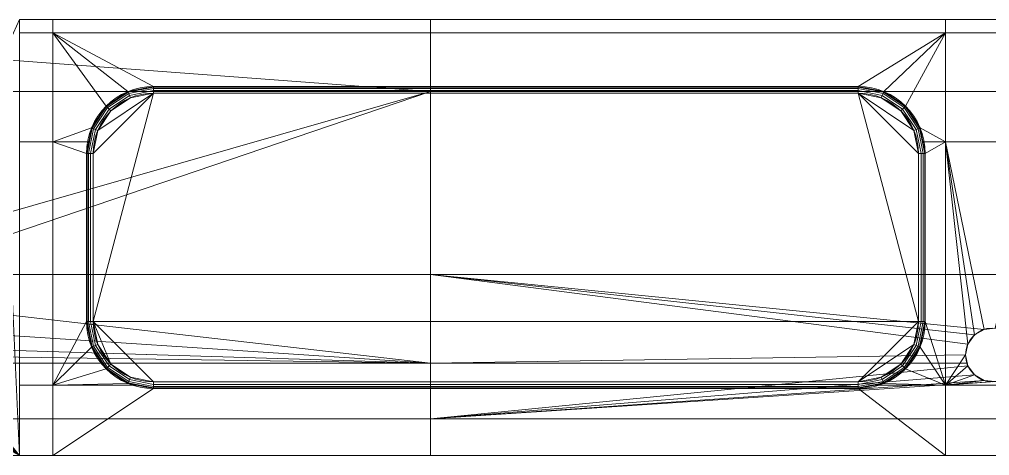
# Model space of a CAD drawing. Header units: millimetres. Extents: x 0 to 1550, y -55 to 90.
# Drawn here: x 140 to 284.6, y 0 to 65 of the extents above; entities that cross this region are included whole.
import ezdxf

# ---------------------------------------------------------------- set-up
doc = ezdxf.new("R2010")
doc.units = ezdxf.units.MM
doc.layers.add('1', color=7, linetype='Continuous', true_color=0xffffff)

# ---------------------------------------------------------------- blocks, each defined once
blk = doc.blocks.new('UG_SURFACE_001')
at = {"layer": '1', "color": 252, "linetype": 'Continuous', "lineweight": 18}
for points in [[(137.340084, 59.002589), (140.000001, 64.999998), (201.250002, 64.999998), (201.250002, 54.249998)], [(140.000001, 0, 20), (140.000001, 64.999998, 20), (137.340084, 59.002589, 20)], [(140.000001, 64.999998, 20), (140.000001, 64.999998), (137.340084, 59.002589), (137.340084, 59.002589, 20)], [(201.250002, 64.999998), (140.000001, 64.999998), (144.999996, 64.999998, 25), (277.999997, 64.999998, 25)], [(144.999996, 64.999998, 25), (140.000001, 64.999998), (140.000001, 64.999998, 20)], [(140.000001, 64.999998, 20), (140.000001, 64.999998, 25), (144.999996, 64.999998, 25)], [(140.000001, 64.999998, 20), (140.000001, 46.750002, 25), (140.000001, 63.000001, 25)], [(140.000001, 64.999998, 20), (140.000001, 0, 20), (140.000001, 10.5, 25), (140.000001, 46.750002, 25)], [(140.000001, 63.000001, 25), (140.000001, 64.999998, 25), (140.000001, 64.999998, 20)], [(140.000001, 64.999998, 25), (140.000001, 63.000001, 25), (144.999996, 63.000001, 25), (144.999996, 64.999998, 25)], [(144.999996, 64.999998, 25), (144.999996, 63.000001, 25), (277.999997, 63.000001, 25), (277.999997, 64.999998, 25)], [(358.249992, 64.999998), (358.249992, 54.249998), (201.250002, 54.249998), (201.250002, 64.999998)], [(358.249992, 64.999998), (201.250002, 64.999998), (277.999997, 64.999998, 25), (291.999996, 64.999998, 25)], [(277.999997, 64.999998, 25), (277.999997, 63.000001, 25), (291.999996, 63.000001, 25), (291.999996, 64.999998, 25)], [(144.999996, 63.000001, 25), (140.000001, 63.000001, 25), (140.000001, 46.750002, 25), (144.999996, 46.750002, 25)], [(144.999996, 63.000001, 25), (156.17317, 54.238796, 25), (159.999996, 55, 25)], [(159.999996, 55, 25), (264.999986, 55, 25), (277.999997, 63.000001, 25), (144.999996, 63.000001, 25)], [(144.999996, 63.000001, 25), (144.999996, 46.750002, 25), (150.761202, 48.826836, 25), (152.928934, 52.071068, 25)], [(152.928934, 52.071068, 25), (156.17317, 54.238796, 25), (144.999996, 63.000001, 25)], [(264.999986, 55, 25), (268.826842, 54.238796, 25), (277.999997, 63.000001, 25)], [(268.826842, 54.238796, 25), (272.071064, 52.071068, 25), (277.999997, 63.000001, 25)], [(277.999997, 46.750002, 25), (277.999997, 63.000001, 25), (272.071064, 52.071068, 25), (274.238795, 48.826836, 25)], [(291.999996, 63.000001, 25), (277.999997, 63.000001, 25), (277.999997, 46.750002, 25), (291.999996, 46.750002, 25)], [(137.340084, 59.002589, 20), (121.281475, 27.079117, 20), (121.281475, 22.920882, 20), (140.000001, 0, 20)], [(201.250002, 54.249998), (132.939368, 54.249998), (137.340084, 59.002589)], [(156.17317, 54.238796, 25), (156.17317, 54.238796, 11), (159.999996, 55, 11), (159.999996, 55, 25)], [(159.999996, 55, 11), (156.17317, 54.238796, 11), (156.202301, 54.16847, 10.617317), (159.999996, 54.923881, 10.617317)], [(159.999996, 55, 11), (264.999986, 55, 11), (264.999986, 55, 25), (159.999996, 55, 25)], [(159.999996, 54.923881, 10.617317), (264.999986, 54.923881, 10.617317), (264.999986, 55, 11), (159.999996, 55, 11)], [(264.999986, 55, 25), (264.999986, 55, 11), (268.826842, 54.238796, 11), (268.826842, 54.238796, 25)], [(268.826842, 54.238796, 11), (264.999986, 55, 11), (264.999986, 54.923881, 10.617317), (268.797696, 54.16847, 10.617317)], [(132.882535, 54.188613), (201.250002, 54.249998), (119.590171, 30.877853)], [(121.281475, 27.079117), (119.590171, 30.877853), (201.250002, 54.249998)], [(201.250002, 54.249998), (201.250002, 27.000001), (121.281475, 27.000001), (121.281475, 27.079117)], [(132.882535, 54.188613), (132.939368, 54.249998), (201.250002, 54.249998)], [(151.685089, 48.444152, 10), (150.999993, 45.000002, 10), (159.999996, 54.000001, 10)], [(150.999993, 20, 10), (273.999989, 20, 10), (264.999986, 54.000001, 10), (159.999996, 54.000001, 10)], [(150.999993, 45.000002, 10), (150.999993, 20, 10), (159.999996, 54.000001, 10)], [(159.999996, 54.000001, 10), (156.555846, 53.314917, 10), (153.636038, 51.36396, 10), (151.685089, 48.444152, 10)], [(152.928934, 52.071068, 25), (152.928934, 52.071068, 11), (156.17317, 54.238796, 11), (156.17317, 54.238796, 25)], [(156.17317, 54.238796, 11), (152.928934, 52.071068, 11), (152.982756, 52.017242, 10.617317), (156.202301, 54.16847, 10.617317)], [(156.202301, 54.16847, 10.617317), (152.982756, 52.017242, 10.617317), (153.136045, 51.863961, 10.292893), (156.285256, 53.968199, 10.292893)], [(156.285256, 53.968199, 10.292893), (153.136045, 51.863961, 10.292893), (153.365448, 51.634558, 10.07612), (156.409398, 53.668469, 10.07612)], [(156.409398, 53.668469, 10.07612), (153.365448, 51.634558, 10.07612), (153.636038, 51.36396, 10), (156.555846, 53.314917, 10)], [(159.999996, 54.923881, 10.617317), (156.202301, 54.16847, 10.617317), (156.285256, 53.968199, 10.292893), (159.999996, 54.707106, 10.292893)], [(159.999996, 54.707106, 10.292893), (156.285256, 53.968199, 10.292893), (156.409398, 53.668469, 10.07612), (159.999996, 54.382682, 10.07612)], [(159.999996, 54.382682, 10.07612), (156.409398, 53.668469, 10.07612), (156.555846, 53.314917, 10), (159.999996, 54.000001, 10)], [(159.999996, 54.707106, 10.292893), (264.999986, 54.707106, 10.292893), (264.999986, 54.923881, 10.617317), (159.999996, 54.923881, 10.617317)], [(159.999996, 54.382682, 10.07612), (264.999986, 54.382682, 10.07612), (264.999986, 54.707106, 10.292893), (159.999996, 54.707106, 10.292893)], [(159.999996, 54.000001, 10), (264.999986, 54.000001, 10), (264.999986, 54.382682, 10.07612), (159.999996, 54.382682, 10.07612)], [(201.250002, 54.249998), (358.249992, 54.249998), (358.249992, 27.000001), (201.250002, 27.000001)], [(268.797696, 54.16847, 10.617317), (264.999986, 54.923881, 10.617317), (264.999986, 54.707106, 10.292893), (268.714756, 53.968199, 10.292893)], [(268.714756, 53.968199, 10.292893), (264.999986, 54.707106, 10.292893), (264.999986, 54.382682, 10.07612), (268.590599, 53.668469, 10.07612)], [(268.590599, 53.668469, 10.07612), (264.999986, 54.382682, 10.07612), (264.999986, 54.000001, 10), (268.444151, 53.314917, 10)], [(264.999986, 54.000001, 10), (273.999989, 45.000002, 10), (273.314923, 48.444152, 10)], [(264.999986, 54.000001, 10), (273.999989, 20, 10), (273.999989, 45.000002, 10)], [(273.314923, 48.444152, 10), (271.363974, 51.36396, 10), (268.444151, 53.314917, 10), (264.999986, 54.000001, 10)], [(271.634549, 51.634558, 10.07612), (268.590599, 53.668469, 10.07612), (268.444151, 53.314917, 10), (271.363974, 51.36396, 10)], [(271.863967, 51.863961, 10.292893), (268.714756, 53.968199, 10.292893), (268.590599, 53.668469, 10.07612), (271.634549, 51.634558, 10.07612)], [(272.017241, 52.017242, 10.617317), (268.797696, 54.16847, 10.617317), (268.714756, 53.968199, 10.292893), (271.863967, 51.863961, 10.292893)], [(272.071064, 52.071068, 11), (268.826842, 54.238796, 11), (268.797696, 54.16847, 10.617317), (272.017241, 52.017242, 10.617317)], [(268.826842, 54.238796, 25), (268.826842, 54.238796, 11), (272.071064, 52.071068, 11), (272.071064, 52.071068, 25)], [(150.761202, 48.826836, 25), (150.761202, 48.826836, 11), (152.928934, 52.071068, 11), (152.928934, 52.071068, 25)], [(152.928934, 52.071068, 11), (150.761202, 48.826836, 11), (150.831535, 48.797704, 10.617317), (152.982756, 52.017242, 10.617317)], [(274.238795, 48.826836, 11), (272.071064, 52.071068, 11), (272.017241, 52.017242, 10.617317), (274.168462, 48.797704, 10.617317)], [(272.071064, 52.071068, 25), (272.071064, 52.071068, 11), (274.238795, 48.826836, 11), (274.238795, 48.826836, 25)], [(152.982756, 52.017242, 10.617317), (150.831535, 48.797704, 10.617317), (151.031807, 48.71475, 10.292893), (153.136045, 51.863961, 10.292893)], [(153.136045, 51.863961, 10.292893), (151.031807, 48.71475, 10.292893), (151.331529, 48.590597, 10.07612), (153.365448, 51.634558, 10.07612)], [(153.365448, 51.634558, 10.07612), (151.331529, 48.590597, 10.07612), (151.685089, 48.444152, 10), (153.636038, 51.36396, 10)], [(273.668468, 48.590597, 10.07612), (271.634549, 51.634558, 10.07612), (271.363974, 51.36396, 10), (273.314923, 48.444152, 10)], [(273.96819, 48.71475, 10.292893), (271.863967, 51.863961, 10.292893), (271.634549, 51.634558, 10.07612), (273.668468, 48.590597, 10.07612)], [(274.168462, 48.797704, 10.617317), (272.017241, 52.017242, 10.617317), (271.863967, 51.863961, 10.292893), (273.96819, 48.71475, 10.292893)], [(144.999996, 46.750002, 25), (150.348097, 46.750002, 25), (150.761202, 48.826836, 25)], [(150.000006, 45.000002, 11), (150.761202, 48.826836, 11), (150.761202, 48.826836, 25), (150.348097, 46.750002, 25)], [(150.761202, 48.826836, 11), (150.000006, 45.000002, 11), (150.076121, 45.000002, 10.617317), (150.831535, 48.797704, 10.617317)], [(150.831535, 48.797704, 10.617317), (150.076121, 45.000002, 10.617317), (150.292888, 45.000002, 10.292893), (151.031807, 48.71475, 10.292893)], [(151.031807, 48.71475, 10.292893), (150.292888, 45.000002, 10.292893), (150.617316, 45.000002, 10.07612), (151.331529, 48.590597, 10.07612)], [(151.331529, 48.590597, 10.07612), (150.617316, 45.000002, 10.07612), (150.999993, 45.000002, 10), (151.685089, 48.444152, 10)], [(274.382681, 45.000002, 10.07612), (273.668468, 48.590597, 10.07612), (273.314923, 48.444152, 10), (273.999989, 45.000002, 10)], [(274.707109, 45.000002, 10.292893), (273.96819, 48.71475, 10.292893), (273.668468, 48.590597, 10.07612), (274.382681, 45.000002, 10.07612)], [(274.923891, 45.000002, 10.617317), (274.168462, 48.797704, 10.617317), (273.96819, 48.71475, 10.292893), (274.707109, 45.000002, 10.292893)], [(275.000006, 45.000002, 11), (274.238795, 48.826836, 11), (274.168462, 48.797704, 10.617317), (274.923891, 45.000002, 10.617317)], [(274.238795, 48.826836, 25), (274.651915, 46.750002, 25), (277.999997, 46.750002, 25)], [(274.651915, 46.750002, 25), (274.238795, 48.826836, 25), (274.238795, 48.826836, 11), (275.000006, 45.000002, 11)], [(144.999996, 46.750002, 25), (140.000001, 46.750002, 25), (140.000001, 10.5, 25), (144.999996, 10.5, 25)], [(150.000006, 20, 25), (150.000006, 45.000002, 25), (144.999996, 46.750002, 25), (144.999996, 10.5, 25)], [(150.000006, 45.000002, 25), (150.348097, 46.750002, 25), (144.999996, 46.750002, 25)], [(150.348097, 46.750002, 25), (150.000006, 45.000002, 25), (150.000006, 45.000002, 11)], [(277.999997, 46.750002, 25), (274.651915, 46.750002, 25), (275.000006, 45.000002, 25)], [(275.000006, 45.000002, 11), (275.000006, 45.000002, 25), (274.651915, 46.750002, 25)], [(275.000006, 45.000002, 25), (275.000006, 20, 25), (277.999997, 10.5, 25), (277.999997, 46.750002, 25)], [(277.999997, 46.750002, 25), (281.345814, 16.626947, 25), (282.32348, 17.972579, 25)], [(282.32348, 17.972579, 25), (283.763945, 18.804226, 25), (277.999997, 46.750002, 25)], [(283.763945, 18.804226, 25), (285.418123, 18.978087, 25), (291.999996, 46.750002, 25), (277.999997, 46.750002, 25)], [(280.999988, 15, 25), (281.345814, 16.626947, 25), (277.999997, 46.750002, 25), (277.999997, 10.5, 25)], [(150.000006, 20, 11), (150.000006, 45.000002, 11), (150.000006, 45.000002, 25), (150.000006, 20, 25)], [(150.000006, 45.000002, 11), (150.000006, 20, 11), (150.076121, 20, 10.617317), (150.076121, 45.000002, 10.617317)], [(150.076121, 45.000002, 10.617317), (150.076121, 20, 10.617317), (150.292888, 20, 10.292893), (150.292888, 45.000002, 10.292893)], [(150.292888, 45.000002, 10.292893), (150.292888, 20, 10.292893), (150.617316, 20, 10.07612), (150.617316, 45.000002, 10.07612)], [(150.617316, 45.000002, 10.07612), (150.617316, 20, 10.07612), (150.999993, 20, 10), (150.999993, 45.000002, 10)], [(273.999989, 45.000002, 10), (273.999989, 20, 10), (274.382681, 20, 10.07612), (274.382681, 45.000002, 10.07612)], [(274.382681, 45.000002, 10.07612), (274.382681, 20, 10.07612), (274.707109, 20, 10.292893), (274.707109, 45.000002, 10.292893)], [(274.707109, 45.000002, 10.292893), (274.707109, 20, 10.292893), (274.923891, 20, 10.617317), (274.923891, 45.000002, 10.617317)], [(274.923891, 45.000002, 10.617317), (274.923891, 20, 10.617317), (275.000006, 20, 11), (275.000006, 45.000002, 11)], [(275.000006, 45.000002, 11), (275.000006, 20, 11), (275.000006, 20, 25), (275.000006, 45.000002, 25)], [(121.281475, 22.920882), (121.281475, 27.000001), (201.250002, 27.000001), (201.250002, 13.75)], [(201.250002, 27.000001), (283.763945, 18.804226), (282.32348, 17.972579)], [(201.250002, 27.000001), (358.249992, 27.000001), (285.418123, 18.978087), (283.763945, 18.804226)], [(201.250002, 13.75), (201.250002, 27.000001), (281.345814, 16.626947), (280.999988, 15)], [(282.32348, 17.972579), (281.345814, 16.626947), (201.250002, 27.000001)], [(119.590171, 19.122148), (121.281475, 22.920882), (201.250002, 13.75)], [(121.281475, 22.920882, 20), (119.590171, 19.122148, 20), (140.000001, 0, 20)], [(201.250002, 13.75), (116.499998, 16.339745), (119.590171, 19.122148)], [(140.000001, 0, 20), (119.590171, 19.122148, 20), (116.499998, 16.339745, 20)], [(144.999996, 10.5, 25), (150.761202, 16.173165, 25), (150.000006, 20, 25)], [(150.761202, 16.173165, 25), (150.761202, 16.173165, 11), (150.000006, 20, 11), (150.000006, 20, 25)], [(150.000006, 20, 11), (150.761202, 16.173165, 11), (150.831535, 16.202295, 10.617317), (150.076121, 20, 10.617317)], [(150.076121, 20, 10.617317), (150.831535, 16.202295, 10.617317), (151.031807, 16.285252, 10.292893), (150.292888, 20, 10.292893)], [(150.292888, 20, 10.292893), (151.031807, 16.285252, 10.292893), (151.331529, 16.409403, 10.07612), (150.617316, 20, 10.07612)], [(150.617316, 20, 10.07612), (151.331529, 16.409403, 10.07612), (151.685089, 16.555849, 10), (150.999993, 20, 10)], [(273.999989, 20, 10), (150.999993, 20, 10), (159.999996, 11, 10), (264.999986, 11, 10)], [(150.999993, 20, 10), (151.685089, 16.555849, 10), (153.636038, 13.636039, 10)], [(153.636038, 13.636039, 10), (156.555846, 11.685085, 10), (159.999996, 11, 10), (150.999993, 20, 10)], [(273.314923, 16.555849, 10), (273.999989, 20, 10), (264.999986, 11, 10)], [(273.668468, 16.409403, 10.07612), (274.382681, 20, 10.07612), (273.999989, 20, 10), (273.314923, 16.555849, 10)], [(273.96819, 16.285252, 10.292893), (274.707109, 20, 10.292893), (274.382681, 20, 10.07612), (273.668468, 16.409403, 10.07612)], [(274.168462, 16.202295, 10.617317), (274.923891, 20, 10.617317), (274.707109, 20, 10.292893), (273.96819, 16.285252, 10.292893)], [(274.238795, 16.173165, 11), (275.000006, 20, 11), (274.923891, 20, 10.617317), (274.168462, 16.202295, 10.617317)], [(275.000006, 20, 25), (274.238795, 16.173165, 25), (277.999997, 10.5, 25)], [(275.000006, 20, 25), (275.000006, 20, 11), (274.238795, 16.173165, 11), (274.238795, 16.173165, 25)], [(283.763945, 18.804226), (283.763945, 18.804226, 25), (282.32348, 17.972579, 25), (282.32348, 17.972579)], [(285.418123, 18.978087), (285.418123, 18.978087, 25), (283.763945, 18.804226, 25), (283.763945, 18.804226)], [(282.32348, 17.972579), (282.32348, 17.972579, 25), (281.345814, 16.626947, 25), (281.345814, 16.626947)], [(112.545282, 15.054781), (116.499998, 16.339745), (201.250002, 13.75)], [(116.499998, 16.339745, 20), (112.545282, 15.054781, 20), (140.000001, 0, 20)], [(152.928934, 12.928932, 25), (150.761202, 16.173165, 25), (144.999996, 10.5, 25)], [(150.761202, 16.173165, 11), (152.928934, 12.928932, 11), (152.982756, 12.982758, 10.617317), (150.831535, 16.202295, 10.617317)], [(152.928934, 12.928932, 25), (152.928934, 12.928932, 11), (150.761202, 16.173165, 11), (150.761202, 16.173165, 25)], [(150.831535, 16.202295, 10.617317), (152.982756, 12.982758, 10.617317), (153.136045, 13.136039, 10.292893), (151.031807, 16.285252, 10.292893)], [(151.031807, 16.285252, 10.292893), (153.136045, 13.136039, 10.292893), (153.365448, 13.365441, 10.07612), (151.331529, 16.409403, 10.07612)], [(151.331529, 16.409403, 10.07612), (153.365448, 13.365441, 10.07612), (153.636038, 13.636039, 10), (151.685089, 16.555849, 10)], [(264.999986, 11, 10), (268.444151, 11.685085, 10), (271.363974, 13.636039, 10), (273.314923, 16.555849, 10)], [(271.634549, 13.365441, 10.07612), (273.668468, 16.409403, 10.07612), (273.314923, 16.555849, 10), (271.363974, 13.636039, 10)], [(271.863967, 13.136039, 10.292893), (273.96819, 16.285252, 10.292893), (273.668468, 16.409403, 10.07612), (271.634549, 13.365441, 10.07612)], [(272.017241, 12.982758, 10.617317), (274.168462, 16.202295, 10.617317), (273.96819, 16.285252, 10.292893), (271.863967, 13.136039, 10.292893)], [(272.071064, 12.928932, 11), (274.238795, 16.173165, 11), (274.168462, 16.202295, 10.617317), (272.017241, 12.982758, 10.617317)], [(274.238795, 16.173165, 25), (272.071064, 12.928932, 25), (277.999997, 10.5, 25)], [(274.238795, 16.173165, 25), (274.238795, 16.173165, 11), (272.071064, 12.928932, 11), (272.071064, 12.928932, 25)], [(281.345814, 16.626947), (281.345814, 16.626947, 25), (280.999988, 15, 25), (280.999988, 15)], [(0, 0, 20), (140.000001, 0, 20), (112.545282, 15.054781, 20), (108.409829, 15.489435, 20)], [(112.545282, 15.054781), (201.250002, 13.75), (68.999998, 13.75)], [(280.999988, 15), (281.265706, 13.75), (201.250002, 13.75)], [(277.999997, 10.5, 25), (281.345814, 13.373054, 25), (280.999988, 15, 25)], [(281.265706, 13.75), (280.999988, 15), (280.999988, 15, 25), (281.345814, 13.373054, 25)], [(68.999998, 13.75), (201.250002, 13.75), (201.250002, 5.5), (68.999998, 5.5)], [(152.982756, 12.982758, 10.617317), (156.202301, 10.831531, 10.617317), (156.285256, 11.031803, 10.292893), (153.136045, 13.136039, 10.292893)], [(153.136045, 13.136039, 10.292893), (156.285256, 11.031803, 10.292893), (156.409398, 11.331531, 10.07612), (153.365448, 13.365441, 10.07612)], [(153.365448, 13.365441, 10.07612), (156.409398, 11.331531, 10.07612), (156.555846, 11.685085, 10), (153.636038, 13.636039, 10)], [(201.250002, 5.5), (201.250002, 13.75), (281.265706, 13.75), (281.345814, 13.373054)], [(201.250002, 5.5), (281.345814, 13.373054), (282.32348, 12.027421)], [(268.590599, 11.331531, 10.07612), (271.634549, 13.365441, 10.07612), (271.363974, 13.636039, 10), (268.444151, 11.685085, 10)], [(268.714756, 11.031803, 10.292893), (271.863967, 13.136039, 10.292893), (271.634549, 13.365441, 10.07612), (268.590599, 11.331531, 10.07612)], [(268.797696, 10.831531, 10.617317), (272.017241, 12.982758, 10.617317), (271.863967, 13.136039, 10.292893), (268.714756, 11.031803, 10.292893)], [(282.32348, 12.027421, 25), (281.345814, 13.373054, 25), (277.999997, 10.5, 25)], [(281.345814, 13.373054, 25), (281.345814, 13.373054), (281.265706, 13.75)], [(281.345814, 13.373054), (281.345814, 13.373054, 25), (282.32348, 12.027421, 25), (282.32348, 12.027421)], [(144.999996, 10.5, 25), (156.17317, 10.761205, 25), (152.928934, 12.928932, 25)], [(152.928934, 12.928932, 11), (156.17317, 10.761205, 11), (156.202301, 10.831531, 10.617317), (152.982756, 12.982758, 10.617317)], [(156.17317, 10.761205, 25), (156.17317, 10.761205, 11), (152.928934, 12.928932, 11), (152.928934, 12.928932, 25)], [(156.409398, 11.331531, 10.07612), (159.999996, 10.617317, 10.07612), (159.999996, 11, 10), (156.555846, 11.685085, 10)], [(282.32348, 12.027421), (283.763945, 11.195774), (201.250002, 5.5)], [(264.999986, 10.617317, 10.07612), (268.590599, 11.331531, 10.07612), (268.444151, 11.685085, 10), (264.999986, 11, 10)], [(268.826842, 10.761205, 11), (272.071064, 12.928932, 11), (272.017241, 12.982758, 10.617317), (268.797696, 10.831531, 10.617317)], [(277.999997, 10.5, 25), (272.071064, 12.928932, 25), (268.826842, 10.761205, 25)], [(272.071064, 12.928932, 25), (272.071064, 12.928932, 11), (268.826842, 10.761205, 11), (268.826842, 10.761205, 25)], [(277.999997, 10.5, 25), (283.763945, 11.195774, 25), (282.32348, 12.027421, 25)], [(282.32348, 12.027421), (282.32348, 12.027421, 25), (283.763945, 11.195774, 25), (283.763945, 11.195774)], [(140.000001, 0, 20), (140.000001, 0, 25), (140.000001, 10.5, 25)], [(144.999996, 10.5, 25), (140.000001, 10.5, 25), (140.000001, 0, 25), (144.999996, 0, 25)], [(144.999996, 10.5, 25), (157.486334, 10.5, 25), (156.17317, 10.761205, 25)], [(159.999996, 10, 25), (157.486334, 10.5, 25), (144.999996, 10.5, 25), (144.999996, 0, 25)], [(156.17317, 10.761205, 11), (159.999996, 10, 11), (159.999996, 10.07612, 10.617317), (156.202301, 10.831531, 10.617317)], [(156.17317, 10.761205, 11), (156.17317, 10.761205, 25), (157.486334, 10.5, 25)], [(157.486334, 10.5, 25), (159.999996, 10, 25), (159.999996, 10, 11), (156.17317, 10.761205, 11)], [(156.202301, 10.831531, 10.617317), (159.999996, 10.07612, 10.617317), (159.999996, 10.292893, 10.292893), (156.285256, 11.031803, 10.292893)], [(156.285256, 11.031803, 10.292893), (159.999996, 10.292893, 10.292893), (159.999996, 10.617317, 10.07612), (156.409398, 11.331531, 10.07612)], [(159.999996, 10.617317, 10.07612), (264.999986, 10.617317, 10.07612), (264.999986, 11, 10), (159.999996, 11, 10)], [(159.999996, 10.292893, 10.292893), (264.999986, 10.292893, 10.292893), (264.999986, 10.617317, 10.07612), (159.999996, 10.617317, 10.07612)], [(159.999996, 10.07612, 10.617317), (264.999986, 10.07612, 10.617317), (264.999986, 10.292893, 10.292893), (159.999996, 10.292893, 10.292893)], [(201.250002, 5.5), (283.763945, 11.195774), (285.418123, 11.021912)], [(285.418123, 11.021912), (358.249992, 5.5), (201.250002, 5.5)], [(264.999986, 10.292893, 10.292893), (268.714756, 11.031803, 10.292893), (268.590599, 11.331531, 10.07612), (264.999986, 10.617317, 10.07612)], [(264.999986, 10.07612, 10.617317), (268.797696, 10.831531, 10.617317), (268.714756, 11.031803, 10.292893), (264.999986, 10.292893, 10.292893)], [(264.999986, 10, 11), (268.826842, 10.761205, 11), (268.797696, 10.831531, 10.617317), (264.999986, 10.07612, 10.617317)], [(268.826842, 10.761205, 11), (264.999986, 10, 11), (264.999986, 10, 25), (267.513663, 10.5, 25)], [(277.999997, 0, 25), (277.999997, 10.5, 25), (267.513663, 10.5, 25), (264.999986, 10, 25)], [(268.826842, 10.761205, 25), (267.513663, 10.5, 25), (277.999997, 10.5, 25)], [(267.513663, 10.5, 25), (268.826842, 10.761205, 25), (268.826842, 10.761205, 11)], [(285.418123, 11.021912, 25), (283.763945, 11.195774, 25), (277.999997, 10.5, 25)], [(277.999997, 10.5, 25), (291.999996, 10.5, 25), (285.418123, 11.021912, 25)], [(291.999996, 10.5, 25), (277.999997, 10.5, 25), (277.999997, 0, 25), (291.999996, 0, 25)], [(283.763945, 11.195774), (283.763945, 11.195774, 25), (285.418123, 11.021912, 25), (285.418123, 11.021912)], [(144.999996, 0, 25), (277.999997, 0, 25), (264.999986, 10, 25), (159.999996, 10, 25)], [(159.999996, 10, 11), (264.999986, 10, 11), (264.999986, 10.07612, 10.617317), (159.999996, 10.07612, 10.617317)], [(264.999986, 10, 11), (159.999996, 10, 11), (159.999996, 10, 25), (264.999986, 10, 25)], [(68.999998, 5.5), (201.250002, 5.5), (201.250002, 0), (68.999998, 0)], [(201.250002, 5.5), (358.249992, 5.5), (358.249992, 0), (201.250002, 0)], [(68.999998, 0), (201.250002, 0), (140.000001, 0, 20), (0, 0, 20)], [(140.000001, 0, 20), (201.250002, 0), (277.999997, 0, 25), (144.999996, 0, 25)], [(144.999996, 0, 25), (140.000001, 0, 25), (140.000001, 0, 20)], [(201.250002, 0), (358.249992, 0), (291.999996, 0, 25), (277.999997, 0, 25)]]:
    blk.add_3dface(points, dxfattribs=at)
blk = doc.blocks.new('fiksator_0601-01_BODY')
at = {"layer": '1', "color": 252, "linetype": 'Continuous', "lineweight": 18}
for p, q in [((140, 65, 25), (140, 0, 25)), ((750, 65), (140, 65)), ((140, 65, 25), (140, 65, 20)), ((140, 65, 20), (140, 65)), ((140, 65, 25), (750, 65, 25)), ((140, 65, 20), (140, 0, 20)), ((160, 55, 25), (160, 55, 11)), ((160, 55, 11), (265, 55, 11)), ((160, 55, 25), (265, 55, 25)), ((265, 55, 11), (265, 55, 25)), ((265, 54, 10), (160, 54, 10)), ((150, 20, 11), (150, 45, 11)), ((150, 45, 25), (150, 20, 25)), ((150, 45, 11), (150, 45, 25)), ((151, 45, 10), (151, 20, 10)), ((274, 20, 10), (274, 45, 10)), ((275, 45, 25), (275, 20, 25)), ((275, 45, 25), (275, 45, 11)), ((275, 45, 11), (275, 20, 11)), ((150, 20, 25), (150, 20, 11)), ((275, 20, 11), (275, 20, 25)), ((160, 11, 10), (265, 11, 10)), ((265, 10, 11), (160, 10, 11)), ((160, 10, 11), (160, 10, 25)), ((160, 10, 25), (265, 10, 25)), ((265, 10, 25), (265, 10, 11)), ((0, 0, 20), (140, 0, 20)), ((0, 0), (1550, 0)), ((1410, 0, 25), (140, 0, 25)), ((140, 0, 25), (140, 0, 20))]:
    blk.add_line(p, q, dxfattribs=at)
at = {"layer": '1', "color": 252, "linetype": 'Continuous', "lineweight": 18, "extrusion": (0, 0, -1)}
for centre in [(-285, 15), (-285, 15, -25)]:
    blk.add_circle(centre, 4, dxfattribs=at)
for centre, start, end in [((-160, 45, -11), 0, 90), ((-160, 45, -25), 0, 90), ((-265, 45, -25), 90, 180), ((-265, 45, -11), 90, 180), ((-160, 20, -25), 270, 0), ((-160, 20, -11), 270, 0), ((-265, 20, -11), 180, 270), ((-265, 20, -25), 180, 270)]:
    blk.add_arc(centre, 10, start, end, dxfattribs=at)
at = {"layer": '1', "color": 252, "linetype": 'Continuous', "lineweight": 18, "extrusion": (1, 0, 0)}
for centre, start, end in [((54, 11, 160), 270, 0), ((54, 11, 265), 270, 0), ((11, 11, 160), 180, 270), ((11, 11, 265), 180, 270)]:
    blk.add_arc(centre, 1, start, end, dxfattribs=at)
at = {"layer": '1', "color": 252, "linetype": 'Continuous', "lineweight": 18}
for centre, start, end in [((160, 45, 10), 90, 180), ((265, 45, 10), 0, 90), ((160, 20, 10), 180, 270), ((265, 20, 10), 270, 0)]:
    blk.add_arc(centre, 9, start, end, dxfattribs=at)
at = {"layer": '1', "color": 252, "linetype": 'Continuous', "lineweight": 18, "extrusion": (0, -1, 0)}
for centre, start, end in [((151, 11, -45), 180, 270), ((274, 11, -45), 270, 0), ((151, 11, -20), 180, 270), ((274, 11, -20), 270, 0)]:
    blk.add_arc(centre, 1, start, end, dxfattribs=at)
at = {"layer": '1', "color": 252, "linetype": 'Continuous', "lineweight": 18}
blk.add_blockref('UG_SURFACE_001', (0, 0), dxfattribs=at)

msp = doc.modelspace()

# ---------------------------------------------------------------- block references
at = {"layer": '1', "color": 3, "linetype": 'Continuous', "lineweight": 18}
msp.add_blockref('fiksator_0601-01_BODY', (0, 0), dxfattribs=at)

doc.saveas('drawing.dxf')
